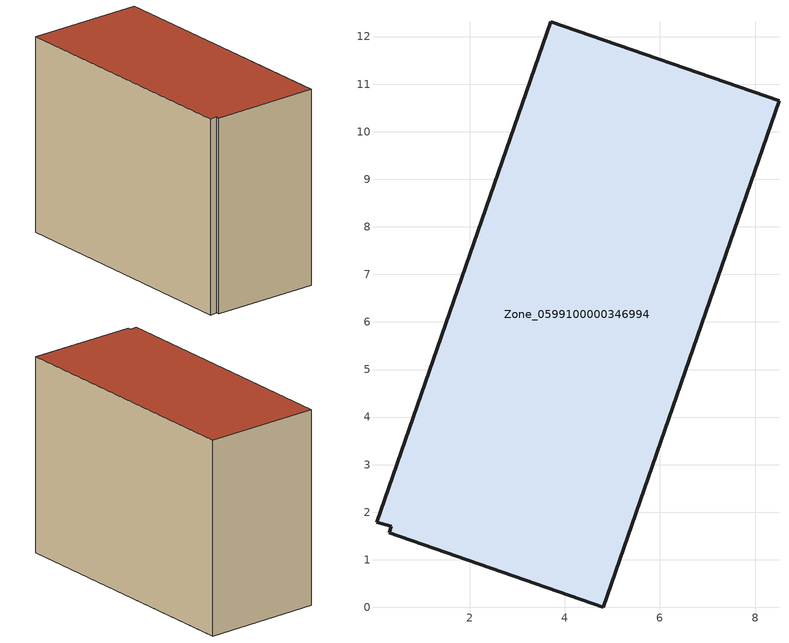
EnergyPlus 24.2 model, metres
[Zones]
Zone_0599100000346994
 floor ground (C_G): 0.35,1.71 0.04,1.79 3.7,12.31 8.5,10.65 4.81,0 0.31,1.57 z0
 wall outside (C_F): 8.5,10.65 3.7,12.31 0.04,1.79 0.35,1.71 0.31,1.57 4.81,0 8.5,10.65 z0:8.5
 roof outside (C_R): 0.04,1.79 0.35,1.71 0.31,1.57 4.81,0 8.5,10.65 3.7,12.31 z8.5
[BUILDING]
Pand.0599100000346994: North Axis=0; Terrain=City; Loads Convergence Tolerance Value=0.04; Temperature Convergence Tolerance Value=0.4; Solar Distribution=FullExterior; Maximum Number of Warmup Days=25; Minimum Number of Warmup Days=1
[Site:Location]
Rotterdam.The.Hague.AP_ZH_NLD Design_Conditions: Latitude=51.96; Longitude=4.45; Time Zone=1; Elevation=-4.5
[SITE:GROUNDTEMPERATURE:BUILDINGSURFACE]
18, 18, 18, 18, 18, 18, 18, 18, 18, 18, 18, 18
[MATERIAL] Thermal Absorptance=0.9; Solar Absorptance=0.7; Visible Absorptance=0.7
Name | Roughness | Thickness | Conductivity | Density | Specific Heat
G.TI.1992-2005 | MediumSmooth | 0.15 | 0.06 | 540 | 1210
F.TI.1992-2005 | Rough | 0.3 | 0.12 | 1920 | 840
R.TI.1992-2005 | MediumRough | 0.2 | 0.08 | 1500 | 1000
[CONSTRUCTION]
C_G: G.TI.1992-2005
C_F: F.TI.1992-2005
C_R: R.TI.1992-2005
[ZONE]
Zone_0599100000346994: Type=1; Multiplier=1; Ceiling Height=Autocalculate; Volume=Autocalculate; Floor Area=autocalculate; Part of Total Floor Area=Yes
[ZONEINFILTRATION:DESIGNFLOWRATE]
Infil_Zone_0599100000346994: Zone or ZoneList or Space or SpaceList=Zone_0599100000346994; Schedule=AlwaysOn; Design Flow Rate Calculation Method=Flow/Area; Flow Rate per Floor Area=0.0015; Constant Term Coefficient=1; Temperature Term Coefficient=0; Velocity Term Coefficient=0; Velocity Squared Term Coefficient=0
[HVACTEMPLATE:ZONE:IDEALLOADSAIRSYSTEM]
Zone_0599100000346994: Maximum Heating Supply Air Temperature=50; Minimum Cooling Supply Air Temperature=13; Maximum Heating Supply Air Humidity Ratio=0.0156; Minimum Cooling Supply Air Humidity Ratio=0.0077; Heating Limit=NoLimit; Cooling Limit=NoLimit; Dehumidification Control Type=ConstantSensibleHeatRatio; Cooling Sensible Heat Ratio=0.7; Dehumidification Setpoint=60; Humidification Control Type=None; Humidification Setpoint=30; Outdoor Air Method=None; Outdoor Air Flow Rate per Person=0.00944; Outdoor Air Flow Rate per Zone Floor Area=0; Outdoor Air Flow Rate per Zone=0; Demand Controlled Ventilation Type=None; Outdoor Air Economizer Type=NoEconomizer; Heat Recovery Type=None; Sensible Heat Recovery Effectiveness=0.7; Latent Heat Recovery Effectiveness=0.65
[ZONECONTROL:THERMOSTAT]
ThermostatControl_Zone_0599100000346994: Zone or ZoneList=Zone_0599100000346994; Control Type Schedule=DualSetpointControlType; Control 1=Thermostat_Zone_0599100000346994; Temperature Difference Between Cutout And Setpoint=0
[THERMOSTATSETPOINT:DUALSETPOINT]
Thermostat_Zone_0599100000346994: Heating Setpoint Temperature Schedule=HeatingSetpoint_Zone_0599100000346994; Cooling Setpoint Temperature Schedule=CoolingSetpoint_Zone_0599100000346994
[SCHEDULE:COMPACT]
HeatingSetpoint_Zone_0599100000346994: Through: 12/31, For: AllDays, Until: 24:00, 21
CoolingSetpoint_Zone_0599100000346994: Through: 12/31, For: AllDays, Until: 24:00, 24
DualSetpointControlType: Through: 12/31, For: AllDays, Until: 24:00, 4
AlwaysOn: Through: 12/31, For: AllDays, Until: 24:00, 1
